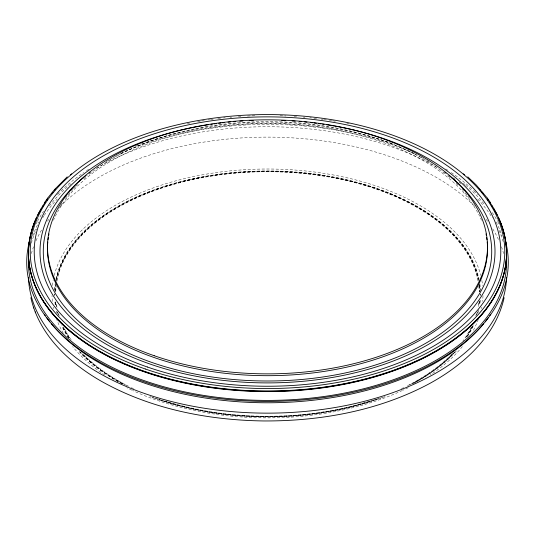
<?xml version="1.0" encoding="UTF-8"?>
<svg xmlns="http://www.w3.org/2000/svg" width="535" height="535" viewBox="0 0 535 535"><rect width="100%" height="100%" fill="white"/><g stroke="black" fill="none" stroke-linecap="round" stroke-linejoin="round"><path stroke-width="0.4" stroke-dasharray="2.67 2.01" d="M53.52 220.219L54.45 218.066M55.346 216.187C74.492 178.269 114.343 155.799 153.819 141.735L160.38 139.548C229.575 118.135 305.425 118.135 374.62 139.548L381.181 141.735C420.657 155.799 460.508 178.269 479.654 216.187M480.55 218.066L481.48 220.219M31.391 243.164A239.051 138.017 0 0 1 36.594 229.034M42.66 217.872A239.051 138.017 0 0 1 43.897 215.939M44.325 215.297A239.051 138.017 0 0 1 57.272 199.053M96.507 168.304A239.051 138.017 0 0 1 438.493 168.304M453.279 177.901A239.051 138.017 0 0 1 455.231 179.312M459.043 182.174A239.051 138.017 0 0 1 460.896 183.632M477.728 199.053A239.051 138.017 0 0 1 492.34 217.872M499.015 230.364A239.051 138.017 0 0 1 503.609 243.164M479.186 301.82A212.121 122.468 0 0 1 478.464 306.789M477.013 313.142A212.121 122.468 0 0 1 476.397 315.255M471.743 327.059A212.121 122.468 0 0 1 465.537 337.873M453.025 353.361A212.121 122.468 0 0 1 407.362 386.063M376.045 399.204A212.121 122.468 0 0 1 158.955 399.204M126.253 385.354A212.121 122.468 0 0 1 81.975 353.361M69.463 337.873A212.121 122.468 0 0 1 63.257 327.059M58.603 315.255A212.121 122.468 0 0 1 57.987 313.142M56.536 306.789A212.121 122.468 0 0 1 55.814 301.82M55.433 291.134A212.121 122.468 0 0 1 55.894 285.443M56.67 280.474A212.121 122.468 0 0 1 267.5 171.521A212.121 122.468 0 0 1 478.33 280.474M479.106 285.443A212.121 122.468 0 0 1 479.587 291.849M478.644 303.225A211.753 122.254 0 0 1 477.956 307.471M476.444 313.811A211.753 122.254 0 0 1 475.816 315.917M471.047 327.688A211.753 122.254 0 0 1 462.895 341.103M451.667 354.317A211.753 122.254 0 0 1 407.115 385.902M403.611 387.641A211.753 122.254 0 0 1 401.477 388.657M369.438 401.143A211.753 122.254 0 0 1 165.562 401.143M133.523 388.657A211.753 122.254 0 0 1 131.389 387.641M128.581 386.25A211.753 122.254 0 0 1 83.333 354.317M71.168 339.785A211.753 122.254 0 0 1 63.953 327.688M59.184 315.917A211.753 122.254 0 0 1 58.556 313.811M57.044 307.471A211.753 122.254 0 0 1 56.356 303.225M55.78 291.856A211.753 122.254 0 0 1 56.182 286.171M56.911 281.209A211.753 122.254 0 0 1 268.73 171.735A211.753 122.254 0 0 1 478.33 282.627M478.818 286.171A211.753 122.254 0 0 1 479.22 291.856M58.649 208.703A220.019 127.029 0 0 1 59.465 207.306M60.749 205.213A220.019 127.029 0 0 1 62.093 203.139M65.404 198.445A220.019 127.029 0 0 1 72.981 189.303M73.496 188.748A220.019 127.029 0 0 1 75.067 187.076M75.602 186.521A220.019 127.029 0 0 1 78.906 183.237M83.574 178.944A220.019 127.029 0 0 1 87.272 175.801M89.178 174.249A220.019 127.029 0 0 1 438.486 168.719M439.088 169.154A220.019 127.029 0 0 1 445.822 174.249M447.728 175.801A220.019 127.029 0 0 1 451.426 178.944M456.094 183.237A220.019 127.029 0 0 1 459.398 186.521M462.019 189.303A220.019 127.029 0 0 1 466.908 194.974M467.824 196.124A220.019 127.029 0 0 1 469.596 198.445M482.991 295.621A215.525 124.434 0 0 1 482.583 301.406M481.707 307.177A215.525 124.434 0 0 1 481.42 308.615M478.317 319.315A215.525 124.434 0 0 1 472.479 331.901M462.374 346.593A215.525 124.434 0 0 1 430.16 375.082M408.185 387.714A215.525 124.434 0 0 1 403.136 390.149M402.4 390.49A215.525 124.434 0 0 1 132.6 390.49M131.864 390.149A215.525 124.434 0 0 1 126.815 387.714M104.84 375.082A215.525 124.434 0 0 1 72.626 346.593M63.311 333.272A215.525 124.434 0 0 1 56.683 319.315M53.58 308.615A215.525 124.434 0 0 1 53.293 307.177M52.417 301.406A215.525 124.434 0 0 1 52.009 295.621M52.417 285.489A215.525 124.434 0 0 1 53.159 280.44M54.249 275.411A215.525 124.434 0 0 1 267.5 169.013A215.525 124.434 0 0 1 480.751 275.411M481.841 280.44A215.525 124.434 0 0 1 482.583 285.489M31.391 253.536A239.051 138.017 0 0 1 33.544 246.769M35.985 240.737A239.051 138.017 0 0 1 42.258 228.893M47.448 221.202A239.051 138.017 0 0 1 48.872 219.31M59.953 206.644A239.051 138.017 0 0 1 267.5 137.114A239.051 138.017 0 0 1 475.047 206.644M486.128 219.31A239.051 138.017 0 0 1 487.552 221.202M492.742 228.893A239.051 138.017 0 0 1 499.015 240.737M501.455 246.769A239.051 138.017 0 0 1 503.609 253.536M479.975 300.409A212.769 122.843 0 0 1 479.46 304.683M478.022 311.785A212.769 122.843 0 0 1 477.648 313.196M473.02 325.775A212.769 122.843 0 0 1 466.573 337.331M455.111 351.916A212.769 122.843 0 0 1 412.605 383.816M382.685 397.258A212.769 122.843 0 0 1 152.314 397.258M122.395 383.816A212.769 122.843 0 0 1 79.889 351.916M68.861 338A212.769 122.843 0 0 1 61.98 325.775M57.352 313.196A212.769 122.843 0 0 1 56.977 311.785M55.54 304.683A212.769 122.843 0 0 1 55.092 301.125M54.744 295.407A212.769 122.843 0 0 1 54.73 293.976M54.824 290.405A212.769 122.843 0 0 1 55.439 283.985M56.315 279.009A212.769 122.843 0 0 1 267.5 171.14A212.769 122.843 0 0 1 478.685 279.009M479.561 283.985A212.769 122.843 0 0 1 480.236 291.836M480.269 293.976A212.769 122.843 0 0 1 480.256 295.407M479.601 301.118A212.462 122.662 0 0 1 479.153 304.676M477.715 311.765A212.462 122.662 0 0 1 477.347 313.176M472.398 326.417A212.462 122.662 0 0 1 465.851 337.939M454.342 352.378A212.462 122.662 0 0 1 412.398 383.695M378.512 398.568A212.462 122.662 0 0 1 156.487 398.568M153.344 397.438A212.462 122.662 0 0 1 151.786 396.856M122.602 383.695A212.462 122.662 0 0 1 80.658 352.378M69.149 337.939A212.462 122.662 0 0 1 62.602 326.417M57.653 313.176A212.462 122.662 0 0 1 57.285 311.765M55.847 304.676A212.462 122.662 0 0 1 55.332 300.402M55.098 291.127A212.462 122.662 0 0 1 55.56 285.429M56.335 280.454A212.462 122.662 0 0 1 267.5 171.32A212.462 122.662 0 0 1 478.664 280.454M479.44 285.429A212.462 122.662 0 0 1 479.928 291.842M480.256 300.409A213.05 123.003 0 0 1 479.734 304.689M478.805 309.671A213.05 123.003 0 0 1 477.922 313.216M473.288 325.808A213.05 123.003 0 0 1 466.834 337.384M456.355 350.9A213.05 123.003 0 0 1 414.15 383.194M385.086 396.542A213.05 123.003 0 0 1 149.914 396.542M122.201 383.929A213.05 123.003 0 0 1 78.645 350.9M68.6 338.053A213.05 123.003 0 0 1 61.712 325.808M57.078 313.216A213.05 123.003 0 0 1 56.523 311.089M55.265 304.689A213.05 123.003 0 0 1 54.744 300.409M54.47 295.4A213.05 123.003 0 0 1 54.45 293.969M54.583 289.676A213.05 123.003 0 0 1 55.265 283.249M56.041 278.982A213.05 123.003 0 0 1 267.5 170.966A213.05 123.003 0 0 1 478.959 278.982M479.841 283.965A213.05 123.003 0 0 1 480.417 289.676M480.55 293.969A213.05 123.003 0 0 1 480.53 295.4M106.218 161.63A224.212 129.443 0 0 1 108.271 160.42M109.655 159.617A224.212 129.443 0 0 1 113.875 157.263M114.59 156.882A224.212 129.443 0 0 1 120.408 153.859M121.144 153.485A224.212 129.443 0 0 1 413.856 153.485M414.592 153.859A224.212 129.443 0 0 1 420.41 156.882M421.125 157.263A224.212 129.443 0 0 1 425.345 159.617M426.729 160.42A224.212 129.443 0 0 1 428.782 161.63M32.836 236.062A239.051 138.017 0 0 1 38.888 222.045M49.354 205.948A239.051 138.017 0 0 1 69.316 185.224M69.898 184.722A239.051 138.017 0 0 1 71.081 183.732M120.689 153.478A239.051 138.017 0 0 1 411.368 152.174M412.104 152.495A239.051 138.017 0 0 1 414.311 153.478M463.323 183.237A239.051 138.017 0 0 1 465.102 184.722M465.684 185.224A239.051 138.017 0 0 1 484.155 204.069M496.112 222.045A239.051 138.017 0 0 1 502.164 236.062M187.31 123.558A239.051 138.017 0 0 1 189.671 123.077M197.609 121.592A239.051 138.017 0 0 1 200.806 121.037M201.608 120.903A239.051 138.017 0 0 1 204.825 120.388M208.048 119.893A239.051 138.017 0 0 1 209.666 119.659M210.476 119.546A239.051 138.017 0 0 1 213.726 119.098M217.798 118.576A239.051 138.017 0 0 1 221.069 118.188M223.523 117.914A239.051 138.017 0 0 1 225.168 117.74M230.103 117.259A239.051 138.017 0 0 1 231.755 117.111M238.369 116.59A239.051 138.017 0 0 1 240.85 116.423M247.498 116.041A239.051 138.017 0 0 1 254.988 115.747M280.012 115.747A239.051 138.017 0 0 1 285.837 115.968M294.15 116.423A239.051 138.017 0 0 1 296.631 116.59M303.245 117.111A239.051 138.017 0 0 1 304.897 117.259M309.832 117.74A239.051 138.017 0 0 1 311.477 117.914M313.931 118.188A239.051 138.017 0 0 1 317.201 118.576M321.274 119.098A239.051 138.017 0 0 1 322.899 119.318M323.708 119.432A239.051 138.017 0 0 1 326.952 119.893M329.373 120.261A239.051 138.017 0 0 1 331.787 120.642M332.589 120.776A239.051 138.017 0 0 1 335.793 121.311M346.907 123.398A239.051 138.017 0 0 1 349.261 123.886M36.206 223.75A240.783 139.02 0 0 1 37.236 221.757M37.59 221.089A240.783 139.02 0 0 1 43.576 211.285M57.412 194.472A240.783 139.02 0 0 1 60.569 191.323M61.104 190.801A240.783 139.02 0 0 1 83.721 172.578M86.469 170.739A240.783 139.02 0 0 1 89.265 168.926M136.358 145.808A240.783 139.02 0 0 1 138.478 145.025M141.334 143.995A240.783 139.02 0 0 1 393.666 143.995M445.735 168.926A240.783 139.02 0 0 1 448.531 170.739M451.279 172.578A240.783 139.02 0 0 1 473.355 190.279M473.896 190.801A240.783 139.02 0 0 1 477.588 194.472M492.294 212.582A240.783 139.02 0 0 1 497.41 221.089M497.764 221.757A240.783 139.02 0 0 1 498.794 223.75"/><path stroke-width="0.8" d="M504.13 297.707C495.27 337.177 462.454 365.913 428.174 384.311C377.777 410.933 320.05 421.259 263.427 420.951C207.292 420.122 150.141 408.86 100.908 381.007C69.028 362.723 39.142 334.85 30.869 297.707M44.499 202.645L47.622 198.177M47.689 198.077L54.737 189.357L67.229 176.858M467.771 176.858L476.351 185.11L487.311 198.077M487.378 198.177L490.501 202.645M33.471 307.197L33.779 308.033M35.203 311.892L35.511 312.728M504.772 236.758A239.051 138.017 0 0 1 267.5 391.593A239.051 138.017 0 0 1 30.227 236.758M30.401 235.962A239.051 138.017 0 0 1 32.836 227.241M33.07 226.566A239.051 138.017 0 0 1 34.574 222.527M500.426 222.527A239.051 138.017 0 0 1 501.93 226.566M502.164 227.241A239.051 138.017 0 0 1 504.599 235.962M506.411 257.582A239.051 138.017 0 0 1 267.5 400.414A239.051 138.017 0 0 1 28.589 257.582M487.218 242.014A220.019 127.029 0 0 1 267.5 375.684A220.019 127.029 0 0 1 47.782 242.014M48.016 239.8A220.019 127.029 0 0 1 48.317 237.587M48.685 235.38A220.019 127.029 0 0 1 48.966 233.915M486.034 233.915A220.019 127.029 0 0 1 486.315 235.38M486.683 237.587A220.019 127.029 0 0 1 486.984 239.8M498.399 217.284A239.045 138.01 0 0 1 267.5 391.011A239.045 138.01 0 0 1 36.601 217.284M36.915 216.621A239.045 138.01 0 0 1 45.642 201.621M46.538 200.344A239.045 138.01 0 0 1 47.461 199.08M51.868 193.429A239.045 138.01 0 0 1 52.911 192.192M54.51 190.346A239.045 138.01 0 0 1 55.6 189.123M70.5 174.831A239.045 138.01 0 0 1 71.683 173.842M463.317 173.842A239.045 138.01 0 0 1 464.5 174.831M479.4 189.123A239.045 138.01 0 0 1 480.49 190.346M482.088 192.192A239.045 138.01 0 0 1 483.132 193.429M487.539 199.08A239.045 138.01 0 0 1 488.462 200.344M489.358 201.621A239.045 138.01 0 0 1 498.085 216.621M502.158 226.94A239.051 138.017 0 0 1 267.5 391.286A239.051 138.017 0 0 1 32.842 226.94M33.07 226.265A239.051 138.017 0 0 1 34.574 222.226M34.849 221.557A239.051 138.017 0 0 1 36.594 217.551M37.871 214.903A239.051 138.017 0 0 1 39.964 210.95M40.707 209.646A239.051 138.017 0 0 1 41.469 208.342M42.258 207.038A239.051 138.017 0 0 1 43.068 205.748M46.532 200.618A239.051 138.017 0 0 1 47.454 199.348M51.862 193.703A239.051 138.017 0 0 1 52.905 192.46M482.095 192.46A239.051 138.017 0 0 1 483.138 193.703M487.545 199.348A239.051 138.017 0 0 1 488.468 200.618M491.933 205.748A239.051 138.017 0 0 1 492.742 207.038M493.531 208.342A239.051 138.017 0 0 1 494.293 209.646M495.035 210.95A239.051 138.017 0 0 1 497.129 214.903M498.406 217.551A239.051 138.017 0 0 1 500.151 221.557M500.426 222.226A239.051 138.017 0 0 1 501.93 226.265M505.321 240.65A240.783 139.02 0 0 1 267.5 401.417A240.783 139.02 0 0 1 29.679 240.65M448.892 175.467A224.212 129.443 0 0 1 417.527 347.75A224.212 129.443 0 0 1 117.473 347.75A224.212 129.443 0 0 1 86.108 175.467M89.031 173.2A224.212 129.443 0 0 1 90.221 172.303M444.779 172.303A224.212 129.443 0 0 1 445.969 173.2M334.776 126.079A227.509 131.349 0 0 1 452.175 328.263A227.509 131.349 0 0 1 82.825 328.263A227.509 131.349 0 0 1 200.224 126.079M200.986 125.946A227.509 131.349 0 0 1 208.617 124.682M210.924 124.334A227.509 131.349 0 0 1 212.462 124.107M214.007 123.886A227.509 131.349 0 0 1 216.321 123.572M218.648 123.271A227.509 131.349 0 0 1 220.975 122.983M222.533 122.796A227.509 131.349 0 0 1 224.091 122.622M227.997 122.201A227.509 131.349 0 0 1 230.344 121.967M233.481 121.686A227.509 131.349 0 0 1 235.835 121.485M239.774 121.184A227.509 131.349 0 0 1 242.93 120.977M249.256 120.629A227.509 131.349 0 0 1 253.215 120.462M281.784 120.462A227.509 131.349 0 0 1 285.743 120.629M292.07 120.977A227.509 131.349 0 0 1 295.226 121.184M299.165 121.485A227.509 131.349 0 0 1 301.519 121.686M304.656 121.967A227.509 131.349 0 0 1 307.003 122.201M310.909 122.622A227.509 131.349 0 0 1 312.467 122.796M314.025 122.983A227.509 131.349 0 0 1 316.352 123.271M318.679 123.572A227.509 131.349 0 0 1 320.993 123.886M322.538 124.107A227.509 131.349 0 0 1 324.076 124.334M326.383 124.682A227.509 131.349 0 0 1 334.014 125.946M506.551 265.561A239.051 138.017 0 0 1 506.518 267.166M490.675 314.219A239.051 138.017 0 0 1 489.813 315.503M488.468 317.415A239.051 138.017 0 0 1 485.151 321.836M483.653 323.708A239.051 138.017 0 0 1 267.5 402.775A239.051 138.017 0 0 1 51.347 323.708M49.849 321.836A239.051 138.017 0 0 1 46.532 317.415M45.187 315.503A239.051 138.017 0 0 1 44.325 314.219M28.482 267.166A239.051 138.017 0 0 1 28.449 265.561M506.518 277.538A239.051 138.017 0 0 1 267.5 413.147A239.051 138.017 0 0 1 28.482 277.538M154.194 355.715A219.999 127.016 0 0 0 487.465 249.056A219.999 127.016 0 0 0 160.841 135.75A219.999 127.016 0 0 0 154.194 355.715M145.293 368.989A237.279 136.993 0 0 0 504.746 253.951A237.279 136.993 0 0 0 152.462 131.744A237.279 136.993 0 0 0 145.293 368.989M147.352 367.003A233.28 134.686 0 0 0 500.747 253.904A233.28 134.686 0 0 0 154.401 133.757A233.28 134.686 0 0 0 147.352 367.003"/></g></svg>
